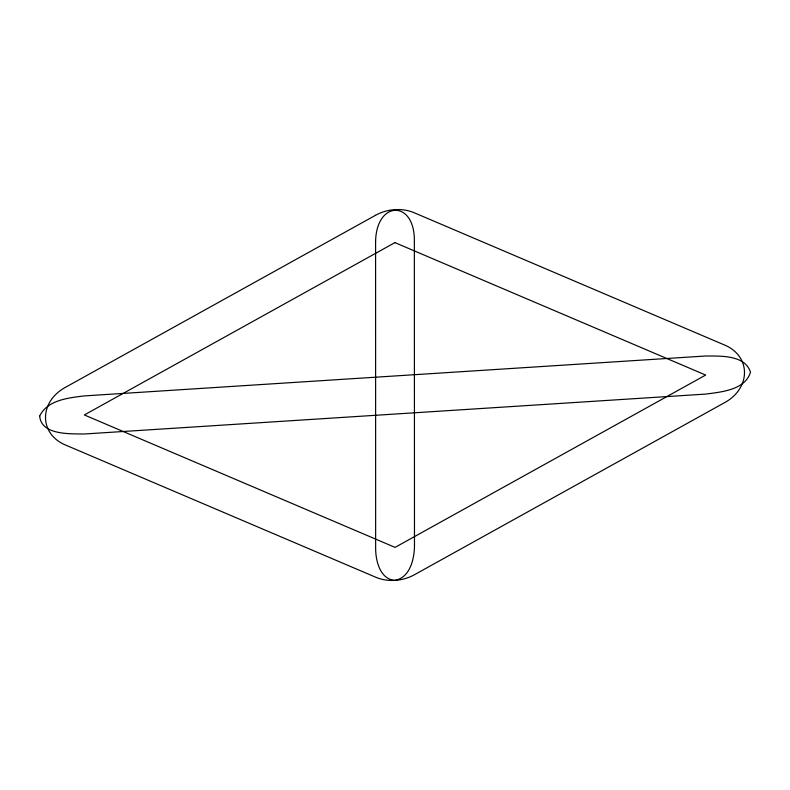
<?xml version="1.0" encoding="UTF-8"?>
<svg xmlns="http://www.w3.org/2000/svg" width="790" height="790" viewBox="0 0 790 790"><rect width="100%" height="100%" fill="white"/><g stroke="black" fill="none" stroke-linecap="round" stroke-linejoin="round"><path stroke-width="1.19" d="M375.596 240.901L375.645 548.625C375.685 560.959 380.138 579.524 395.079 580.364C409.99 577.5 414.276 559.182 414.483 546.127L414.355 241.375C415.076 199.949 376.751 200.166 375.596 240.901M39.678 416.113C41.366 435.28 70.28 433.769 84.352 433.996L705.668 394.091C721.379 392.018 745.177 389.984 750.5 372.169C744.97 354.799 720.579 356.073 705.648 356.004L84.333 395.909C68.612 397.844 47.212 399.987 39.678 416.113M375.507 215.295L64.908 387.623A39.105 32.765 -12.5 0 0 64.938 444.77L375.665 577.194A39.105 32.765 -12.5 0 0 414.493 574.705L725.092 402.377A39.105 32.765 -12.5 0 0 725.062 345.23L414.335 212.806A39.105 32.765 -12.5 0 0 375.507 215.295M394.931 242.619L84.342 414.947L395.069 547.381L705.658 375.053L394.931 242.619"/></g></svg>
